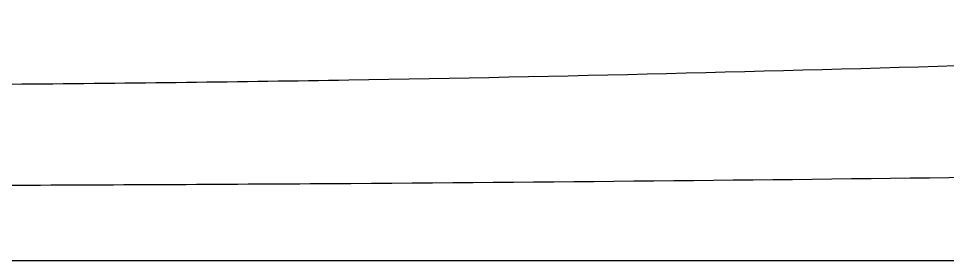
# Model space of a CAD drawing. Header units: millimetres. Extents: x 10 to 412, y 8 to 584.
# Drawn here: x 190.98 to 200.65, y 346.31 to 348.82 of the extents above; entities that cross this region are included whole.
import ezdxf

# ---------------------------------------------------------------- set-up
doc = ezdxf.new("R2010")
doc.units = ezdxf.units.MM
doc.layers.add('DETAIL', color=3, linetype='Continuous')

msp = doc.modelspace()

# ---------------------------------------------------------------- linework, layer by layer
at = {"layer": 'DETAIL'}
msp.add_line((151.81781, 346.30517), (223.11781, 346.30517), dxfattribs=at)
for points, knots in [([(162.82677, 348.82363), (164.41574, 348.73325), (166.15793, 348.64533), (169.00091, 348.521), (169.98287, 348.48106), (171.9945, 348.40586), (173.02659, 348.37049), (175.1435, 348.30531), (176.23049, 348.27546), (178.43395, 348.22317), (179.55549, 348.20062), (181.81839, 348.16411), (182.9596, 348.15014), (185.26165, 348.13154), (186.41349, 348.127), (188.71586, 348.12754), (189.86759, 348.13262), (192.16776, 348.15226), (193.30176, 348.16668), (196.65724, 348.22214), (198.83266, 348.27534), (201.47339, 348.35719), (201.99906, 348.37439), (203.03158, 348.40985), (203.53912, 348.42812), (205.03609, 348.48437), (205.99999, 348.52376), (208.79148, 348.64614), (210.51994, 348.73325), (212.10886, 348.82363)], [0, 0, 0, 0, 0.125, 0.125, 0.1875, 0.1875, 0.25, 0.25, 0.3125, 0.3125, 0.375, 0.375, 0.4375, 0.4375, 0.5, 0.5, 0.5625, 0.5625, 0.625, 0.625, 0.75, 0.75, 0.78125, 0.78125, 0.8125, 0.8125, 0.875, 0.875, 1, 1, 1, 1]), ([(212.48089, 347.37624), (210.84625, 347.33785), (209.07456, 347.30077), (206.2216, 347.24863), (205.23778, 347.23185), (203.71186, 347.20788), (203.19484, 347.20009), (202.14367, 347.18498), (201.60892, 347.17765), (198.92326, 347.14278), (196.71337, 347.12011), (193.30835, 347.09656), (192.15821, 347.09046), (189.82657, 347.0822), (188.6641, 347.08012), (185.18871, 347.07999), (182.88665, 347.08809), (180.02805, 347.10757), (179.45571, 347.11194), (178.32297, 347.1215), (177.76232, 347.12668), (176.09723, 347.14332), (173.92195, 347.16844), (171.83506, 347.19837), (169.79304, 347.23027), (168.79098, 347.24728), (166.8561, 347.28253), (165.92072, 347.30081), (164.1288, 347.33807), (163.27206, 347.35704), (162.45474, 347.37624)], [0, 0, 0, 0, 0.125, 0.125, 0.1875, 0.1875, 0.21875, 0.21875, 0.25, 0.25, 0.375, 0.375, 0.4375, 0.4375, 0.5, 0.5, 0.625, 0.625, 0.65625, 0.65625, 0.6875, 0.6875, 0.75, 0.8125, 0.8125, 0.875, 0.875, 0.9375, 0.9375, 1, 1, 1, 1])]:
    msp.add_open_spline(points, degree=3, knots=knots, dxfattribs=at)

doc.saveas('drawing.dxf')
